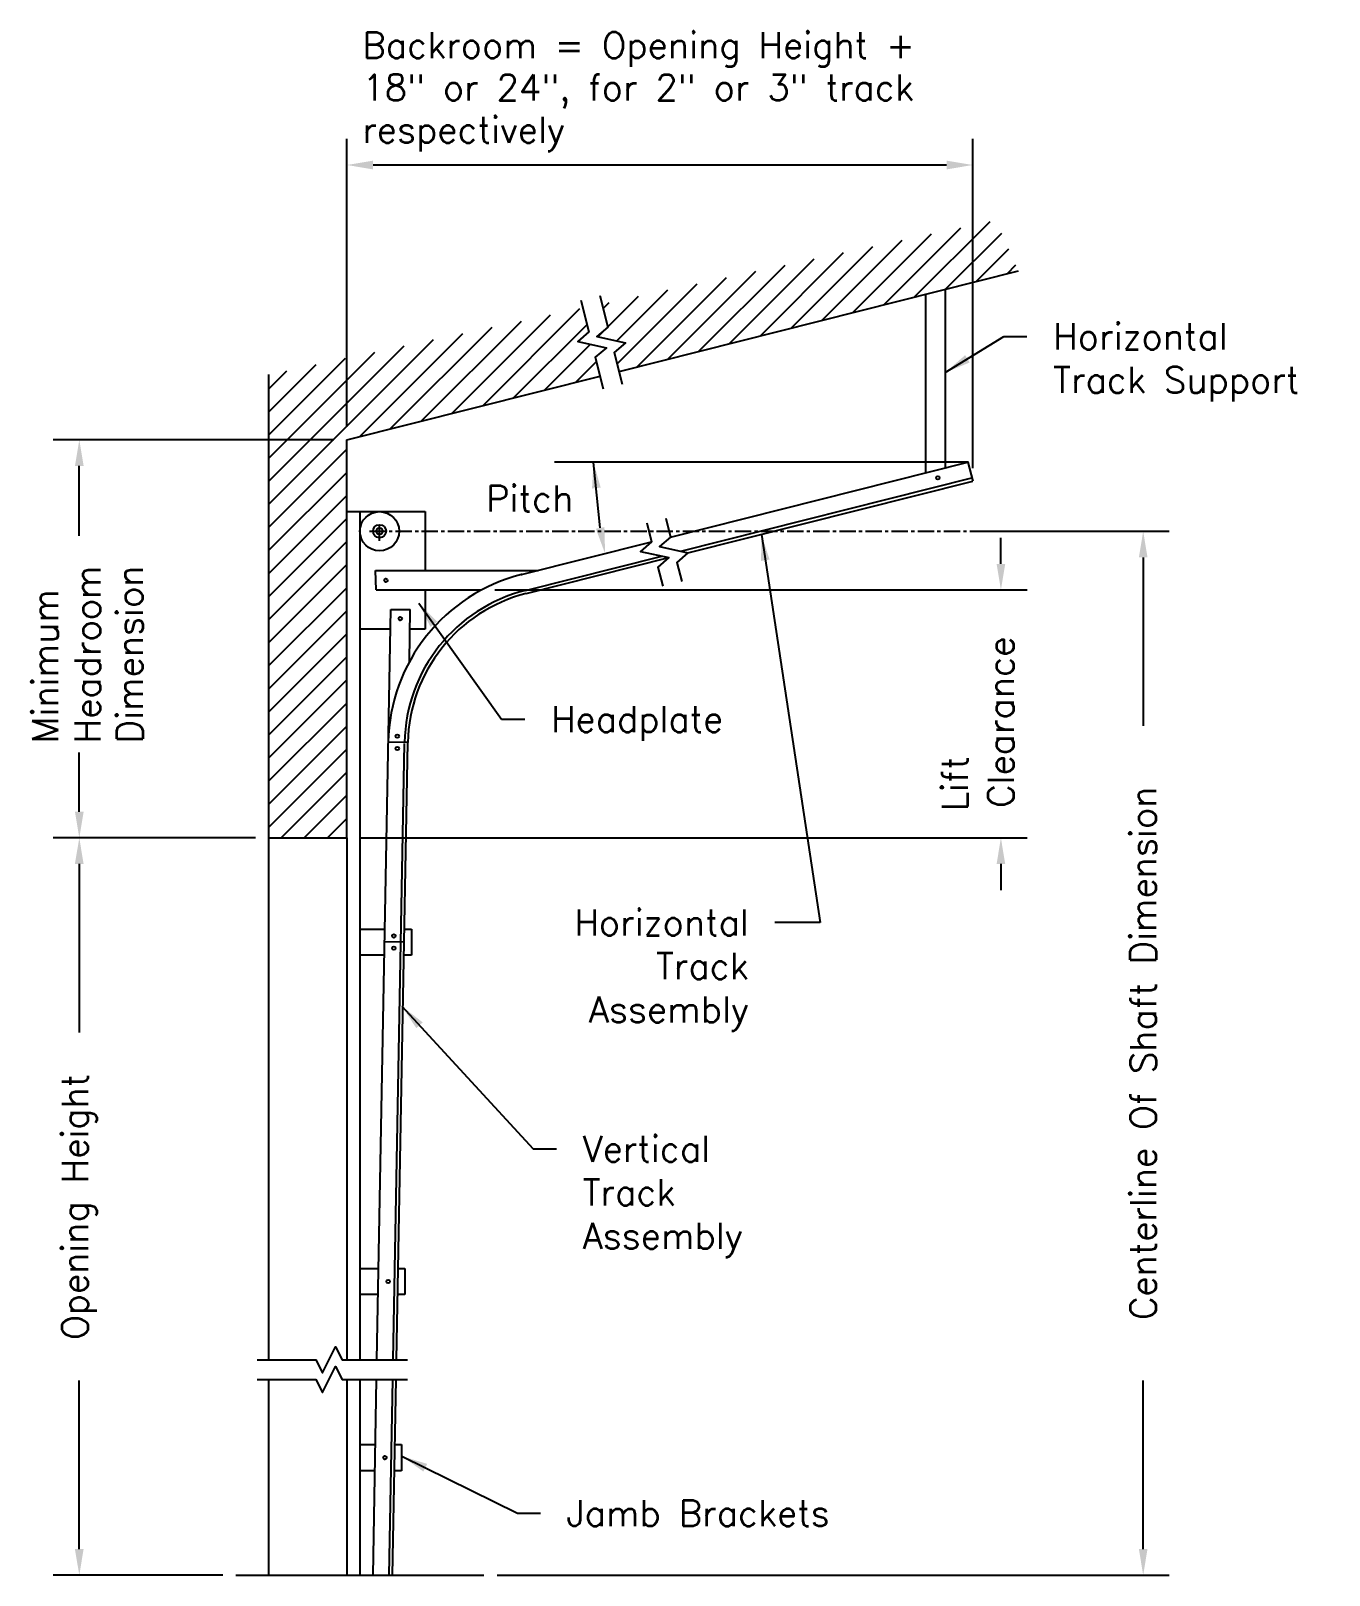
# Model space of a CAD drawing. Extents: x 43 to 142, y 46 to 164.
import ezdxf
from ezdxf.enums import TextEntityAlignment as Align

# ---------------------------------------------------------------- set-up
doc = ezdxf.new("R2010")
doc.units = 0
doc.header["$MEASUREMENT"] = 0
doc.linetypes.add('CENTER', pattern=[2, 1.25, -0.25, 0.25, -0.25])
doc.layers.get('0').update_dxf_attribs({"linetype": 'CONTINUOUS'})
doc.layers.get('DEFPOINTS').update_dxf_attribs({"linetype": 'CONTINUOUS'})
for name, color, linetype in [('R-ANNO-DIMS', 3, 'CONTINUOUS'), ('R-ANNO-TEXT', 6, 'CONTINUOUS'), ('R-SCAD-DET1', 1, 'CONTINUOUS'), ('R-SCAD-DET2', 4, 'CONTINUOUS'), ('R-SCAD-DET3', 5, 'CONTINUOUS')]:
    doc.layers.add(name, color=color, linetype=linetype)
doc.styles.add('ROMANS', font='romans')
doc.dimstyles.new('SCADARCH', dxfattribs={"dimscale": 16, "dimtxt": 0.125, "dimasz": 0.125, "dimexe": 0.125, "dimexo": 0.0625, "dimgap": 0.125, "dimtad": 0, "dimdec": 4, "dimzin": 3, "dimdsep": 46, "dimlunit": 4, "dimtxsty": 'ROMANS', "dimblk2": 'OBLIQUE', "dimcen": 0.1875, "dimclrd": 256, "dimclre": 256, "dimclrt": 256, "dimadec": 0, "dimazin": 0, "dimtfac": 1, "dimtdec": 4, "dimtofl": 0, "dimtmove": 0, "dimatfit": 3, "dimfxl": 0, "dimfrac": 1, "dimtolj": 1, "dimtzin": 3, "dimarcsym": 0})

# ---------------------------------------------------------------- blocks, each defined once
blk = doc.blocks.new('*D9')
at = {"layer": 'DEFPOINTS', "color": 0}
for p in [(60.91, 102.04), (46.41, 45.54), (58.41, 45.54)]:
    blk.add_point(p, dxfattribs=at)
at = {"layer": 'R-ANNO-DIMS', "lineweight": -2}
for p, q in [((59.91, 102.04), (44.41, 102.04)), ((46.41, 100.04), (46.41, 87.12)), ((46.41, 47.54), (46.41, 60.45)), ((57.41, 45.54), (44.41, 45.54))]:
    blk.add_line(p, q, dxfattribs=at)
at = {"layer": 'R-ANNO-DIMS'}
for points in [[(46.07, 100.04), (46.74, 100.04), (46.41, 102.04)], [(46.07, 47.54), (46.74, 47.54), (46.41, 45.54)]]:
    blk.add_solid(points, dxfattribs=at)
at = {"layer": 'R-ANNO-DIMS', "insert": (46.41, 73.78), "char_height": 2, "attachment_point": 5, "rotation": 90, "style": 'ROMANS'}
blk.add_mtext('\\A1;Opening Height', dxfattribs=at)
blk = doc.blocks.new('_Oblique')
at = {"color": 0, "linetype": 'ByBlock', "lineweight": -2}
blk.add_line((-0.5, -0.5), (0.5, 0.5), dxfattribs=at)
blk = doc.blocks.new('*D11')
at = {"layer": 'DEFPOINTS', "color": 0}
for p in [(77.23, 121.04), (66.91, 102.04), (117.01, 102.04)]:
    blk.add_point(p, dxfattribs=at)
at = {"layer": 'R-ANNO-DIMS', "lineweight": -2}
for p, q in [((117.01, 123.04), (117.01, 125.04)), ((78.23, 121.04), (119.01, 121.04)), ((67.91, 102.04), (119.01, 102.04)), ((117.01, 100.04), (117.01, 98.04))]:
    blk.add_line(p, q, dxfattribs=at)
at = {"layer": 'R-ANNO-DIMS'}
for points in [[(116.68, 123.04), (117.34, 123.04), (117.01, 121.04)], [(116.68, 100.04), (117.34, 100.04), (117.01, 102.04)]]:
    blk.add_solid(points, dxfattribs=at)
at = {"layer": 'R-ANNO-DIMS', "insert": (117.01, 110.91), "char_height": 2, "attachment_point": 5, "rotation": 90, "style": 'ROMANS'}
blk.add_mtext('\\A1;Clearance', dxfattribs=at)
blk = doc.blocks.new('*D12')
at = {"layer": 'DEFPOINTS', "color": 0}
for p in [(114.41, 125.54), (77.41, 45.54), (127.91, 45.54)]:
    blk.add_point(p, dxfattribs=at)
at = {"layer": 'R-ANNO-DIMS', "lineweight": -2}
for p, q in [((115.41, 125.54), (129.91, 125.54)), ((127.91, 123.54), (127.91, 110.64)), ((127.91, 47.54), (127.91, 60.45)), ((78.41, 45.54), (129.91, 45.54))]:
    blk.add_line(p, q, dxfattribs=at)
at = {"layer": 'R-ANNO-DIMS'}
for points in [[(127.58, 123.54), (128.24, 123.54), (127.91, 125.54)], [(127.58, 47.54), (128.24, 47.54), (127.91, 45.54)]]:
    blk.add_solid(points, dxfattribs=at)
at = {"layer": 'R-ANNO-DIMS', "insert": (127.91, 85.54), "char_height": 2, "attachment_point": 5, "rotation": 90, "style": 'ROMANS'}
blk.add_mtext('\\A1;Centerline Of Shaft Dimension', dxfattribs=at)
blk = doc.blocks.new('*D13')
at = {"layer": 'DEFPOINTS', "color": 0}
for p in [(114.85, 153.61), (66.91, 132.54), (114.85, 129.38)]:
    blk.add_point(p, dxfattribs=at)
at = {"layer": 'R-ANNO-DIMS', "lineweight": -2}
for p, q in [((66.91, 133.54), (66.91, 155.61)), ((114.85, 130.38), (114.85, 155.61)), ((68.91, 153.61), (112.85, 153.61))]:
    blk.add_line(p, q, dxfattribs=at)
at = {"layer": 'R-ANNO-DIMS'}
for points in [[(68.91, 153.94), (68.91, 153.27), (66.91, 153.61)], [(112.85, 153.94), (112.85, 153.27), (114.85, 153.61)]]:
    blk.add_solid(points, dxfattribs=at)

msp = doc.modelspace()

# ---------------------------------------------------------------- linework, layer by layer
at = {"layer": 'DEFPOINTS', "color": 0, "linetype": 'ByBlock'}
msp.add_point((90.2457, 124.72888), dxfattribs=at)
at = {"layer": 'R-ANNO-DIMS'}
for p, q in [((65.90907, 132.54155), (44.40907, 132.54155)), ((46.40907, 125.1778), (46.40907, 130.54155)), ((46.40907, 104.04156), (46.40907, 108.5953)), ((59.90907, 102.04156), (44.40907, 102.04156))]:
    msp.add_line(p, q, dxfattribs=at)
for points in [[(46.07574, 130.54155), (46.74241, 130.54155), (46.40907, 132.54155)], [(46.07574, 104.04156), (46.74241, 104.04156), (46.40907, 102.04156)]]:
    msp.add_solid(points, dxfattribs=at)
at = {"layer": 'R-ANNO-TEXT'}
for p, q in [((85.90907, 130.83451), (82.81724, 130.83451)), ((86.31232, 125.79711), (85.80403, 130.81253)), ((114.48866, 130.83451), (85.90907, 130.83451))]:
    msp.add_line(p, q, dxfattribs=at)
for points in [[(86.34985, 128.8839), (85.79921, 130.83529), (85.6872, 128.8108)], [(86.6398, 125.8593), (86.68545, 123.83222), (85.98484, 125.73492)]]:
    msp.add_solid(points, dxfattribs=at)
at = {"layer": 'R-SCAD-DET1'}
for p, q in [((87.75802, 137.7924), (118.36908, 145.50185)), ((60.90907, 137.54155), (60.90907, 102.04156)), ((66.90907, 132.54155), (86.30344, 137.42606)), ((66.90907, 102.04156), (66.90907, 132.54155)), ((60.90907, 102.04156), (66.90907, 102.04156)), ((58.40907, 45.54155), (77.40907, 45.54155))]:
    msp.add_line(p, q, dxfattribs=at)
at = {"layer": 'R-SCAD-DET2'}
for p, q in [((111.2634, 130.02222), (111.2634, 143.71227)), ((112.7634, 130.4), (112.7634, 144.09005)), ((91.70028, 125.09522), (114.48866, 130.83451)), ((114.48866, 130.83451), (114.855, 129.37994)), ((92.49042, 124.00518), (114.79394, 129.62237)), ((93.03633, 123.88486), (114.855, 129.37994)), ((66.90907, 127.04156), (72.90907, 127.04156)), ((67.90907, 127.04156), (67.90907, 62.03786)), ((72.90907, 127.04156), (72.90907, 122.54156)), ((80.28103, 122.21926), (90.2457, 124.72888)), ((80.58631, 121.00711), (91.03584, 123.63884)), ((80.64737, 120.76468), (91.58175, 123.51853)), ((69.13918, 121.04156), (69.08915, 122.54156)), ((69.08915, 122.54156), (81.56074, 122.54156)), ((69.13918, 121.04156), (77.22838, 121.04156)), ((72.90907, 121.04156), (72.90907, 118.04156)), ((69.21176, 62.03786), (70.26687, 119.54156)), ((70.26687, 119.54156), (71.76712, 119.54156)), ((71.69355, 115.53182), (71.76712, 119.54156)), ((70.23935, 118.04156), (67.90907, 118.04156)), ((72.90907, 118.04156), (71.7396, 118.04156)), ((71.58009, 109.3482), (70.08034, 109.37572)), ((70.46197, 62.03786), (71.32854, 109.26629)), ((70.71201, 62.03786), (71.58009, 109.3482)), ((60.90907, 102.04156), (60.90907, 62.03786)), ((66.90907, 102.04156), (66.90907, 62.03786)), ((67.90907, 95.04156), (69.81733, 95.04156)), ((71.33212, 95.04156), (71.86856, 95.04156)), ((71.86856, 95.04156), (71.86856, 93.04156)), ((71.31379, 94.04256), (69.81404, 94.07008)), ((69.78063, 93.04156), (67.90907, 93.04156)), ((71.86856, 93.04156), (71.29542, 93.04156)), ((67.90907, 69.04156), (69.34027, 69.04156)), ((70.84432, 69.04156), (71.34865, 69.04156)), ((71.34865, 69.04156), (71.34865, 67.04156)), ((69.30357, 67.04156), (67.90907, 67.04156)), ((71.34865, 67.04156), (70.80762, 67.04156)), ((60.90907, 60.53786), (60.90907, 45.54155)), ((66.90907, 60.53786), (66.90907, 45.54155)), ((67.90907, 60.53786), (67.90907, 45.54155)), ((68.90907, 45.54155), (69.18424, 60.53786)), ((70.15928, 45.54155), (70.43444, 60.53786)), ((70.40933, 45.54155), (70.68449, 60.53786)), ((67.90907, 55.54156), (69.09256, 55.54156)), ((70.59281, 55.54156), (71.09715, 55.54156)), ((71.09715, 55.54156), (71.09715, 53.54156)), ((69.05586, 53.54156), (67.90907, 53.54156)), ((71.09715, 53.54156), (70.55612, 53.54156))]:
    msp.add_line(p, q, dxfattribs=at)
at = {"layer": 'R-SCAD-DET2', "linetype": 'CENTER'}
for p, q in [((68.63445, 125.54156), (128.40907, 125.54156)), ((69.40907, 124.80026), (69.40907, 126.30026))]:
    msp.add_line(p, q, dxfattribs=at)
at = {"layer": 'R-SCAD-DET2'}
for points in [[(84.83809, 143.24437), (85.44865, 140.82008), (84.60105, 140.09099), (86.78471, 139.60973), (85.93711, 138.88064), (86.54767, 136.45634)], [(86.29267, 143.61071), (86.90323, 141.18642), (86.05563, 140.45733), (88.23929, 139.97606), (87.39168, 139.24698), (88.00225, 136.82268)], [(89.87936, 126.18346), (90.2457, 124.72888), (89.39809, 123.99979), (91.58175, 123.51853), (90.73415, 122.78944), (91.10049, 121.33486)], [(91.33394, 126.54979), (91.70028, 125.09522), (90.85267, 124.36613), (93.03633, 123.88486), (92.18873, 123.15578), (92.55506, 121.7012)], [(60.03909, 62.03786), (64.53909, 62.03786), (65.03909, 61.03786), (66.03909, 63.03786), (66.53909, 62.03786), (71.53909, 62.03786)], [(60.03909, 60.53786), (64.53909, 60.53786), (65.03909, 59.53786), (66.03909, 61.53786), (66.53909, 60.53786), (71.53909, 60.53786)]]:
    msp.add_lwpolyline(points, dxfattribs=at)
for centre, radius in [((112.17285, 129.63131), 0.134), ((69.40907, 125.54156), 1.5), ((69.40907, 125.54156), 0.5), ((69.40907, 125.54156), 0.24662), ((69.89727, 121.77821), 0.134), ((71.00047, 118.83783), 0.134), ((70.77064, 109.83292), 0.134), ((70.77064, 108.89495), 0.134), ((70.50433, 94.52727), 0.134), ((70.50433, 93.58931), 0.134), ((70.0754, 68.03847), 0.134), ((69.82389, 54.53847), 0.134)]:
    msp.add_circle(centre, radius, dxfattribs=at)
for radius in [13.5, 12.25, 12]:
    msp.add_arc((83.57807, 109.12806), radius, 104.136062, 178.948819, dxfattribs=at)
at = {"layer": 'R-SCAD-DET2', "color": 0, "linetype": 'ByBlock'}
for p in [(114.48866, 130.83451), (80.28103, 122.21926)]:
    msp.add_point(p, dxfattribs=at)
at = {"layer": 'R-SCAD-DET3'}
for p, q in [((110.40054, 143.49496), (116.18095, 149.27537)), ((105.67482, 142.30478), (111.69256, 148.32252)), ((108.03768, 142.89987), (113.93675, 148.79894)), ((112.7634, 144.09005), (117.06866, 148.39532)), ((98.58626, 140.51951), (104.95998, 146.89324)), ((100.94911, 141.1146), (107.20418, 147.36967)), ((103.31197, 141.70969), (109.44837, 147.84609)), ((115.12625, 144.68514), (117.6168, 147.17569)), ((93.86054, 139.32933), (100.4716, 145.94039)), ((96.2234, 139.92442), (102.71579, 146.41682)), ((117.48911, 145.28023), (118.16494, 145.95607)), ((87.60961, 138.3817), (93.73902, 144.51111)), ((89.13483, 138.13915), (95.98321, 144.98754)), ((91.49768, 138.73424), (98.22741, 145.46396)), ((86.89831, 141.20594), (89.25064, 143.55826)), ((87.58124, 140.12109), (91.49483, 144.03469)), ((74.95769, 134.56861), (82.51806, 142.12898)), ((77.32054, 135.1637), (84.76225, 142.60541)), ((86.54267, 142.61806), (87.00644, 143.08184)), ((70.23197, 133.37843), (78.02967, 141.17613)), ((72.59483, 133.97352), (80.27387, 141.65256)), ((79.6834, 135.75879), (85.30703, 141.38242)), ((86.13272, 140.44034), (86.72843, 141.03606)), ((60.90907, 127.59107), (73.54129, 140.22328)), ((60.90907, 129.35883), (71.29709, 139.74686)), ((67.86912, 132.78334), (75.78548, 140.69971)), ((82.04626, 136.35388), (85.56985, 139.87748)), ((60.90907, 131.1266), (69.0529, 139.27043)), ((60.90907, 132.89437), (66.80871, 138.794)), ((84.40911, 136.94897), (86.01832, 138.55818)), ((60.90907, 134.66214), (64.56452, 138.31758)), ((60.90907, 136.4299), (62.32032, 137.84115)), ((60.90907, 125.8233), (66.90907, 131.8233)), ((60.90907, 124.05553), (66.90907, 130.05553)), ((60.90907, 122.28777), (66.90907, 128.28777)), ((60.90907, 120.52), (66.90907, 126.52)), ((60.90907, 118.75223), (66.90907, 124.75223)), ((60.90907, 116.98447), (66.90907, 122.98447)), ((60.90907, 115.2167), (66.90907, 121.2167)), ((60.90907, 113.44893), (66.90907, 119.44893)), ((60.90907, 111.68117), (66.90907, 117.68117)), ((60.90907, 109.9134), (66.90907, 115.9134)), ((60.90907, 108.14563), (66.90907, 114.14563)), ((60.90907, 106.37786), (66.90907, 112.37786)), ((60.90907, 104.6101), (66.90907, 110.6101)), ((60.90907, 102.84233), (66.90907, 108.84233)), ((61.87606, 102.04156), (66.90907, 107.07456)), ((63.64383, 102.04156), (66.90907, 105.3068)), ((65.4116, 102.04156), (66.90907, 103.53903))]:
    msp.add_line(p, q, dxfattribs=at)

# ---------------------------------------------------------------- texts
at = {"layer": 'R-ANNO-DIMS', "style": 'ROMANS'}
for s, p in [('Backroom = Opening Height + ', (68.08882, 161.79192)), ('18" or 24", for 2" or 3" track', (68.08882, 158.55382)), ('respectively', (68.08882, 155.30741))]:
    msp.add_text(s, height=2, dxfattribs=at).set_placement(p)
for s, p in [('Headroom', (48.03496, 109.29663)), ('Dimension', (51.27306, 109.29663)), ('Minimum', (44.79687, 109.29663)), ('Lift', (114.47929, 104.11287))]:
    msp.add_text(s, height=2, rotation=90, dxfattribs=at).set_placement(p)
at = {"layer": 'R-ANNO-TEXT', "style": 'ROMANS'}
msp.add_text('Pitch', height=2, dxfattribs=at).set_placement((80.90907, 128.04155), align=Align.MIDDLE_CENTER)
at = {"layer": 'R-ANNO-TEXT', "char_height": 2, "style": 'ROMANS'}
for s, insert, attachment_point in [('Horizontal\\PTrack Support', (121.00862, 141.47509), 1), ('\\A1;Headplate', (82.53888, 112.1479), 1), ('Horizontal\\PTrack\\PAssembly', (97.69499, 96.55814), 3), ('Vertical\\PTrack\\PAssembly', (84.96304, 79.21026), 1), ('Jamb Brackets', (83.74987, 51.28915), 1)]:
    msp.add_mtext(s, dxfattribs=dict(at, insert=insert, attachment_point=attachment_point))

# ---------------------------------------------------------------- dimensions: what is measured, and where the dimension line sits
at = {"layer": 'R-ANNO-DIMS'}
dim = msp.add_linear_dim(base=(114.855, 153.60726), p1=(66.90907, 132.54155), p2=(114.855, 129.37994), text=' ', dimstyle='SCADARCH', dxfattribs=at)
dim.commit()
dim.dimension.update_dxf_attribs({"geometry": '*D13', "text_midpoint": (91.40907, 153.60726), "dimtype": 160})
dim = msp.add_linear_dim(base=(127.90907, 45.54155), p1=(114.40907, 125.54156), p2=(77.40907, 45.54155), angle=90, text='Centerline Of Shaft Dimension', dimstyle='SCADARCH', dxfattribs=at)
dim.commit()
dim.dimension.update_dxf_attribs({"geometry": '*D12', "text_midpoint": (127.90907, 85.54156)})
for base, p1, p2, text, picture, middle in [((117.01028, 102.04156), (77.22838, 121.04156), (66.90907, 102.04156), 'Clearance', '*D11', (117.01028, 110.90591)), ((46.4077, 45.54155), (60.90907, 102.04156), (58.40907, 45.54155), 'Opening Height', '*D9', (46.4077, 73.78332))]:
    dim = msp.add_linear_dim(base=base, p1=p1, p2=p2, angle=90, text=text, dimstyle='SCADARCH', dxfattribs=at)
    dim.commit()
    dim.dimension.update_dxf_attribs({"geometry": picture, "text_midpoint": middle, "dimtype": 160})

# ---------------------------------------------------------------- leaders
at = {"layer": 'R-ANNO-TEXT', "annotation_type": 0, "has_hookline": 1}
for points, hookline_direction, text_width in [([(112.74378, 137.70109), (117.22464, 140.47509), (119.00862, 140.47509)], 0, 21.14286), ([(98.66345, 125.29464), (103.152, 95.55814), (99.69499, 95.55814)], 1, 14.09524), ([(72.40907, 120.04156), (78.7549, 111.1479), (80.53888, 111.1479)], 0, 14), ([(71.11762, 89.14921), (81.17906, 78.21026), (82.96304, 78.21026)], 0, 13.33333), ([(71.12131, 54.65641), (79.9659, 50.28915), (81.74987, 50.28915)], 0, 22.38095)]:
    msp.add_leader(points, dimstyle='SCADARCH', override={"dimgap": 0.125, "dimtad": 0}, dxfattribs=dict(at, hookline_direction=hookline_direction, text_width=text_width))

doc.saveas('drawing.dxf')
